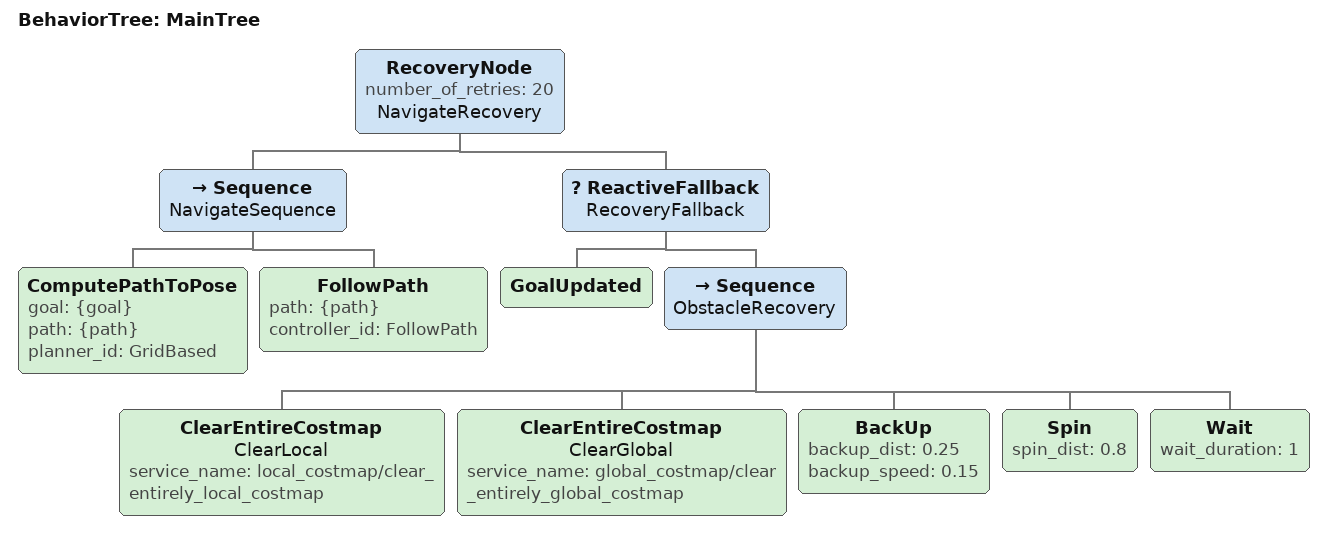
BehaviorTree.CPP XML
<root main_tree_to_execute="MainTree">
  <BehaviorTree ID="MainTree">
    <RecoveryNode number_of_retries="20" name="NavigateRecovery">
      <Sequence name="NavigateSequence">
        <ComputePathToPose goal="{goal}" path="{path}" planner_id="GridBased"/>
        <FollowPath path="{path}" controller_id="FollowPath"/>
      </Sequence>
      <ReactiveFallback name="RecoveryFallback">
        <GoalUpdated/>
        <Sequence name="ObstacleRecovery">
          <ClearEntireCostmap name="ClearLocal" service_name="local_costmap/clear_entirely_local_costmap"/>
          <ClearEntireCostmap name="ClearGlobal" service_name="global_costmap/clear_entirely_global_costmap"/>
          <BackUp backup_dist="0.25" backup_speed="0.15"/>
          <Spin spin_dist="0.8"/>
          <Wait wait_duration="1"/>
        </Sequence>
      </ReactiveFallback>
    </RecoveryNode>
  </BehaviorTree>
</root>
